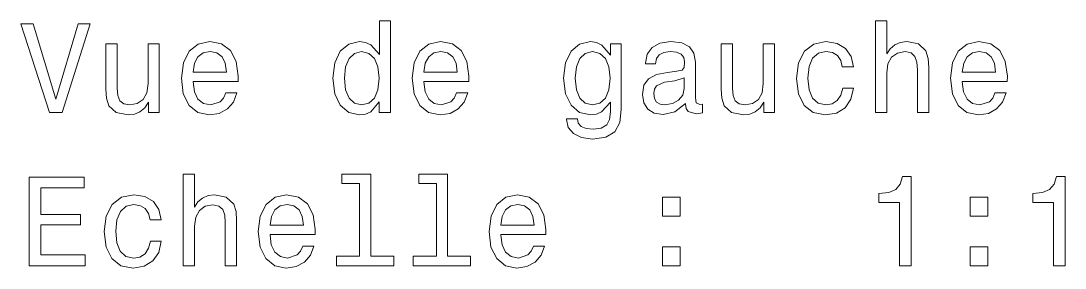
# Model space of a CAD drawing. Extents: x -1556 to 2480, y -1748 to 2591.
# Drawn here: x 1434.83 to 1476.05, y 197.5 to 207.26 of the extents above; entities that cross this region are included whole.
import ezdxf

# ---------------------------------------------------------------- set-up
doc = ezdxf.new("R2010")
doc.units = 0

msp = doc.modelspace()

# ---------------------------------------------------------------- linework, layer by layer
at = {"color": 7, "lineweight": 13}
for points in [[(1437.090698, 207.148422), (1436.213257, 204.167862), (1435.310425, 207.148422), (1434.831299, 207.148422), (1435.96106, 203.643372), (1436.465332, 203.643372), (1437.569824, 207.148422)], [(1448.977661, 204.061966), (1448.977661, 203.643372), (1449.421387, 203.643372), (1449.421387, 207.264404), (1448.982666, 207.264404), (1448.982666, 205.938034), (1448.644775, 206.32132), (1448.437988, 206.412109), (1448.200928, 206.447403), (1447.772339, 206.346542), (1447.439453, 206.064117), (1447.222534, 205.610229), (1447.146973, 205), (1447.222534, 204.389771), (1447.439453, 203.930832), (1447.772339, 203.643372), (1448.200928, 203.547546), (1448.437988, 203.582855), (1448.64978, 203.67363)], [(1468.565552, 203.643372), (1469.009277, 203.643372), (1469.009277, 205.206772), (1469.054688, 205.564835), (1469.200928, 205.827087), (1469.427856, 205.98848), (1469.730469, 206.048996), (1469.972534, 205.998566), (1470.123901, 205.862396), (1470.199463, 205.635452), (1470.224731, 205.332855), (1470.224731, 203.643372), (1470.668579, 203.643372), (1470.668579, 205.42363), (1470.648315, 205.781708), (1470.557617, 206.079254), (1470.26001, 206.351578), (1469.796021, 206.447403), (1469.543945, 206.412109), (1469.327026, 206.316284), (1469.145508, 206.164978), (1469.009277, 205.958206), (1469.009277, 207.264404), (1468.565552, 207.264404)], [(1440.293213, 206.351578), (1439.849365, 206.351578), (1439.849365, 204.788177), (1439.79895, 204.425079), (1439.65271, 204.162827), (1439.425781, 204.001434), (1439.128174, 203.951004), (1438.891113, 203.991348), (1438.739868, 204.112396), (1438.654175, 204.319168), (1438.633911, 204.611664), (1438.633911, 206.351578), (1438.190186, 206.351578), (1438.190186, 204.57132), (1438.205322, 204.213257), (1438.301147, 203.91571), (1438.593628, 203.643372), (1439.062622, 203.547546), (1439.314819, 203.582855), (1439.531616, 203.67363), (1439.718262, 203.829971), (1439.869507, 204.056915), (1439.869507, 203.643372), (1440.293213, 203.643372)], [(1441.629639, 204.868881), (1443.404785, 204.868881), (1443.409912, 205.075653), (1443.329224, 205.655624), (1443.1073, 206.08934), (1442.754272, 206.351578), (1442.285278, 206.447403), (1441.826294, 206.346542), (1441.473267, 206.064117), (1441.246338, 205.605194), (1441.165649, 205), (1441.241333, 204.379684), (1441.468262, 203.925797), (1441.816284, 203.643372), (1442.270142, 203.547546), (1442.663452, 203.613113), (1442.986206, 203.784576), (1443.223267, 204.056915), (1443.359497, 204.420029), (1442.920654, 204.420029), (1442.829956, 204.218292), (1442.698853, 204.067001), (1442.325562, 203.945969), (1442.038086, 204.001434), (1441.821289, 204.177948), (1441.680054, 204.465424), (1441.629639, 204.853745)], [(1450.737671, 204.868881), (1452.512939, 204.868881), (1452.517944, 205.075653), (1452.437256, 205.655624), (1452.215332, 206.08934), (1451.862305, 206.351578), (1451.393311, 206.447403), (1450.934326, 206.346542), (1450.581299, 206.064117), (1450.35437, 205.605194), (1450.273682, 205), (1450.349365, 204.379684), (1450.576294, 203.925797), (1450.924316, 203.643372), (1451.378174, 203.547546), (1451.771606, 203.613113), (1452.09436, 203.784576), (1452.331299, 204.056915), (1452.467529, 204.420029), (1452.028809, 204.420029), (1451.937988, 204.218292), (1451.806885, 204.067001), (1451.433716, 203.945969), (1451.14624, 204.001434), (1450.929321, 204.177948), (1450.788086, 204.465424), (1450.737671, 204.853745)], [(1458.529541, 203.764404), (1458.529541, 206.351578), (1458.105835, 206.351578), (1458.105835, 205.912827), (1457.757813, 206.311234), (1457.546021, 206.412109), (1457.309082, 206.447403), (1456.880371, 206.346542), (1456.547485, 206.064117), (1456.330688, 205.610229), (1456.255005, 205), (1456.330688, 204.38472), (1456.547485, 203.930832), (1456.880371, 203.643372), (1457.309082, 203.547546), (1457.551147, 203.582855), (1457.752808, 203.67363), (1458.105835, 204.056915), (1458.105835, 203.67363), (1458.065552, 203.371033), (1457.95459, 203.154175), (1457.742798, 203.028091), (1457.425049, 202.982712), (1457.147583, 203.01297), (1456.950928, 203.088623), (1456.834961, 203.219742), (1456.799683, 203.396255), (1456.370972, 203.396255), (1456.370972, 203.376083), (1456.436523, 203.053314), (1456.638306, 202.811234), (1456.96106, 202.654892), (1457.39978, 202.599426), (1457.924316, 202.675079), (1458.272339, 202.886887), (1458.468994, 203.255051)], [(1461.066284, 203.996399), (1461.066284, 203.981262), (1461.091431, 203.809799), (1461.167114, 203.688766), (1461.484863, 203.592941), (1461.731934, 203.633286), (1461.731934, 203.976227), (1461.625977, 203.96109), (1461.484863, 204.026657), (1461.459595, 204.228394), (1461.459595, 205.630402), (1461.399048, 205.98848), (1461.222534, 206.240631), (1460.914917, 206.391937), (1460.481201, 206.447403), (1460.057617, 206.386887), (1459.744873, 206.215424), (1459.548218, 205.94812), (1459.482666, 205.595108), (1459.482666, 205.564835), (1459.881104, 205.564835), (1459.916382, 205.776657), (1460.027344, 205.927948), (1460.208862, 206.018738), (1460.466064, 206.054031), (1460.713257, 206.028824), (1460.889771, 205.953171), (1460.995605, 205.822052), (1461.030884, 205.640488), (1461.010742, 205.42868), (1460.930054, 205.322769), (1460.728271, 205.272339), (1460.350098, 205.231995), (1459.916382, 205.141205), (1459.608765, 204.979828), (1459.427124, 204.727661), (1459.371704, 204.354462), (1459.422119, 204.021606), (1459.578491, 203.77449), (1459.830688, 203.618149), (1460.178589, 203.562683), (1460.647583, 203.668594)], [(1464.581299, 206.351578), (1464.137573, 206.351578), (1464.137573, 204.788177), (1464.087158, 204.425079), (1463.940918, 204.162827), (1463.713867, 204.001434), (1463.416382, 203.951004), (1463.179321, 203.991348), (1463.028076, 204.112396), (1462.942261, 204.319168), (1462.922119, 204.611664), (1462.922119, 206.351578), (1462.478271, 206.351578), (1462.478271, 204.57132), (1462.493408, 204.213257), (1462.589233, 203.91571), (1462.881836, 203.643372), (1463.35083, 203.547546), (1463.603027, 203.582855), (1463.819824, 203.67363), (1464.00647, 203.829971), (1464.157715, 204.056915), (1464.157715, 203.643372), (1464.581299, 203.643372)], [(1467.254272, 205.453888), (1467.692993, 205.453888), (1467.602295, 205.857346), (1467.385376, 206.175079), (1467.047485, 206.371765), (1466.608765, 206.447403), (1466.124634, 206.346542), (1465.75647, 206.064117), (1465.524414, 205.605194), (1465.443726, 204.989914), (1465.519409, 204.379684), (1465.746338, 203.925797), (1466.10437, 203.643372), (1466.593628, 203.547546), (1467.027344, 203.623199), (1467.365234, 203.835007), (1467.597168, 204.167862), (1467.69812, 204.611664), (1467.274414, 204.611664), (1467.19873, 204.329254), (1467.057617, 204.117432), (1466.855835, 203.986313), (1466.608765, 203.945969), (1466.301147, 204.01152), (1466.079224, 204.213257), (1465.942993, 204.541061), (1465.897583, 205.005035), (1465.942993, 205.458939), (1466.084229, 205.786743), (1466.311157, 205.98848), (1466.608765, 206.059082), (1466.870972, 206.013687), (1467.067627, 205.89769), (1467.19873, 205.706055)], [(1471.989868, 204.868881), (1473.765015, 204.868881), (1473.770142, 205.075653), (1473.689453, 205.655624), (1473.467529, 206.08934), (1473.114502, 206.351578), (1472.645508, 206.447403), (1472.186523, 206.346542), (1471.833496, 206.064117), (1471.606567, 205.605194), (1471.525879, 205), (1471.601563, 204.379684), (1471.828491, 203.925797), (1472.176514, 203.643372), (1472.630371, 203.547546), (1473.023682, 203.613113), (1473.346436, 203.784576), (1473.583496, 204.056915), (1473.719727, 204.420029), (1473.280884, 204.420029), (1473.190186, 204.218292), (1473.059082, 204.067001), (1472.685791, 203.945969), (1472.398315, 204.001434), (1472.181519, 204.177948), (1472.040283, 204.465424), (1471.989868, 204.853745)], [(1441.629639, 205.242081), (1441.685059, 205.590057), (1441.821289, 205.84726), (1442.028076, 206.003601), (1442.300415, 206.059082), (1442.567627, 206.003601), (1442.774414, 205.84726), (1442.900513, 205.590057), (1442.945923, 205.242081)], [(1448.276611, 206.048996), (1448.569092, 205.978394), (1448.791016, 205.781708), (1448.922119, 205.453888), (1448.972534, 205), (1448.922119, 204.541061), (1448.791016, 204.213257), (1448.569092, 204.01152), (1448.276611, 203.945969), (1447.999268, 204.01152), (1447.787354, 204.213257), (1447.64624, 204.546112), (1447.60083, 205), (1447.64624, 205.448853), (1447.787354, 205.776657), (1447.999268, 205.978394)], [(1450.737671, 205.242081), (1450.793213, 205.590057), (1450.929321, 205.84726), (1451.136108, 206.003601), (1451.408447, 206.059082), (1451.675781, 206.003601), (1451.882568, 205.84726), (1452.008545, 205.590057), (1452.053955, 205.242081)], [(1456.713867, 205), (1456.759277, 205.448853), (1456.895508, 205.781708), (1457.1073, 205.978394), (1457.389771, 206.048996), (1457.687256, 205.978394), (1457.90918, 205.781708), (1458.045288, 205.448853), (1458.095825, 205), (1458.045288, 204.541061), (1457.90918, 204.213257), (1457.687256, 204.01152), (1457.389771, 203.945969), (1457.1073, 204.01152), (1456.895508, 204.213257), (1456.759277, 204.546112)], [(1471.989868, 205.242081), (1472.045288, 205.590057), (1472.181519, 205.84726), (1472.388306, 206.003601), (1472.660645, 206.059082), (1472.927856, 206.003601), (1473.134644, 205.84726), (1473.260742, 205.590057), (1473.306152, 205.242081)], [(1461.015747, 204.591492), (1460.955322, 204.329254), (1460.793945, 204.127518), (1460.551758, 203.996399), (1460.254272, 203.951004), (1460.062622, 203.976227), (1459.926514, 204.056915), (1459.840698, 204.19812), (1459.815552, 204.394806), (1459.835693, 204.57132), (1459.916382, 204.697403), (1460.239136, 204.838623), (1460.647583, 204.899139), (1461.015747, 205.020172)], [(1441.241333, 197.596542), (1441.685059, 197.596542), (1441.685059, 199.159943), (1441.730469, 199.518005), (1441.876709, 199.780258), (1442.103638, 199.94165), (1442.40625, 200.002167), (1442.648315, 199.951736), (1442.799683, 199.815567), (1442.875366, 199.588623), (1442.900513, 199.286026), (1442.900513, 197.596542), (1443.34436, 197.596542), (1443.34436, 199.376801), (1443.324097, 199.734863), (1443.233398, 200.032425), (1442.935791, 200.304749), (1442.471802, 200.400574), (1442.219727, 200.36528), (1442.002808, 200.269455), (1441.821289, 200.118149), (1441.685059, 199.911377), (1441.685059, 201.217575), (1441.241333, 201.217575)], [(1448.195923, 200.844376), (1448.195923, 197.969742), (1447.283081, 197.969742), (1447.283081, 197.596542), (1449.547485, 197.596542), (1449.547485, 197.969742), (1448.639771, 197.969742), (1448.639771, 201.217575), (1447.5, 201.217575), (1447.5, 200.844376)], [(1451.231934, 200.844376), (1451.231934, 197.969742), (1450.319092, 197.969742), (1450.319092, 197.596542), (1452.583496, 197.596542), (1452.583496, 197.969742), (1451.675781, 197.969742), (1451.675781, 201.217575), (1450.536011, 201.217575), (1450.536011, 200.844376)], [(1435.154175, 197.596542), (1437.373169, 197.596542), (1437.373169, 198.020172), (1435.618042, 198.020172), (1435.618042, 199.205338), (1437.181519, 199.205338), (1437.181519, 199.623917), (1435.618042, 199.623917), (1435.618042, 200.672913), (1437.332764, 200.672913), (1437.332764, 201.096542), (1435.154175, 201.096542)], [(1469.518677, 197.596542), (1469.977661, 197.596542), (1469.977661, 201.121765), (1469.634644, 201.121765), (1469.543945, 200.814117), (1469.362305, 200.607346), (1469.084961, 200.486313), (1468.70166, 200.445969), (1468.70166, 200.087891), (1469.518677, 200.087891)], [(1475.590698, 197.596542), (1476.049683, 197.596542), (1476.049683, 201.121765), (1475.706665, 201.121765), (1475.615967, 200.814117), (1475.434326, 200.607346), (1475.156982, 200.486313), (1474.773682, 200.445969), (1474.773682, 200.087891), (1475.590698, 200.087891)], [(1439.930054, 199.407059), (1440.368774, 199.407059), (1440.278076, 199.810516), (1440.061157, 200.12825), (1439.723267, 200.324936), (1439.284546, 200.400574), (1438.800415, 200.299713), (1438.432251, 200.017288), (1438.200195, 199.558365), (1438.119507, 198.943085), (1438.19519, 198.332855), (1438.422119, 197.878967), (1438.780151, 197.596542), (1439.269409, 197.500717), (1439.703125, 197.57637), (1440.041016, 197.788177), (1440.272949, 198.121033), (1440.373901, 198.564835), (1439.950195, 198.564835), (1439.874634, 198.282425), (1439.733398, 198.070602), (1439.531616, 197.939484), (1439.284546, 197.899139), (1438.976929, 197.964691), (1438.755005, 198.166428), (1438.618774, 198.494232), (1438.573486, 198.958221), (1438.618774, 199.412109), (1438.76001, 199.739914), (1438.986938, 199.94165), (1439.284546, 200.012253), (1439.546753, 199.966858), (1439.743408, 199.850861), (1439.874634, 199.659225)], [(1444.665649, 198.822052), (1446.440918, 198.822052), (1446.445923, 199.028824), (1446.365234, 199.608795), (1446.143311, 200.042511), (1445.790283, 200.304749), (1445.321289, 200.400574), (1444.862305, 200.299713), (1444.509277, 200.017288), (1444.282349, 199.558365), (1444.20166, 198.953171), (1444.277344, 198.332855), (1444.504272, 197.878967), (1444.852295, 197.596542), (1445.306152, 197.500717), (1445.699463, 197.566284), (1446.022339, 197.737747), (1446.259277, 198.010086), (1446.395508, 198.373199), (1445.956665, 198.373199), (1445.865967, 198.171463), (1445.734863, 198.020172), (1445.361572, 197.899139), (1445.074097, 197.954605), (1444.8573, 198.131119), (1444.716064, 198.418594), (1444.665649, 198.806915)], [(1453.773682, 198.822052), (1455.54895, 198.822052), (1455.553955, 199.028824), (1455.473267, 199.608795), (1455.251343, 200.042511), (1454.898315, 200.304749), (1454.429321, 200.400574), (1453.970459, 200.299713), (1453.617432, 200.017288), (1453.390381, 199.558365), (1453.309692, 198.953171), (1453.385376, 198.332855), (1453.612305, 197.878967), (1453.960327, 197.596542), (1454.414185, 197.500717), (1454.807617, 197.566284), (1455.130371, 197.737747), (1455.367432, 198.010086), (1455.50354, 198.373199), (1455.064819, 198.373199), (1454.973999, 198.171463), (1454.842896, 198.020172), (1454.469727, 197.899139), (1454.182251, 197.954605), (1453.965332, 198.131119), (1453.824097, 198.418594), (1453.773682, 198.806915)], [(1444.665649, 199.195251), (1444.721069, 199.543228), (1444.8573, 199.80043), (1445.064087, 199.956772), (1445.336426, 200.012253), (1445.603638, 199.956772), (1445.810425, 199.80043), (1445.936523, 199.543228), (1445.981934, 199.195251)], [(1453.773682, 199.195251), (1453.829224, 199.543228), (1453.965332, 199.80043), (1454.172119, 199.956772), (1454.444458, 200.012253), (1454.711792, 199.956772), (1454.918579, 199.80043), (1455.044556, 199.543228), (1455.089966, 199.195251)], [(1460.153442, 199.553314), (1460.849365, 199.553314), (1460.849365, 200.304749), (1460.153442, 200.304749)], [(1472.297485, 199.553314), (1472.993408, 199.553314), (1472.993408, 200.304749), (1472.297485, 200.304749)], [(1460.153442, 197.596542), (1460.849365, 197.596542), (1460.849365, 198.347977), (1460.153442, 198.347977)], [(1472.297485, 197.596542), (1472.993408, 197.596542), (1472.993408, 198.347977), (1472.297485, 198.347977)]]:
    msp.add_lwpolyline(points, close=True, dxfattribs=at)

doc.saveas('drawing.dxf')
